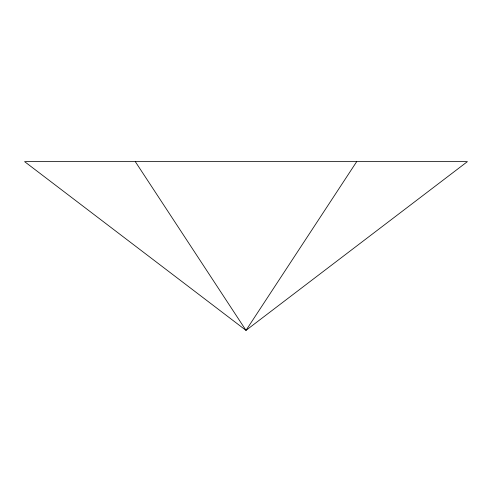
<?xml version="1.0" encoding="UTF-8"?>
<svg xmlns="http://www.w3.org/2000/svg" width="492" height="492" viewBox="0 0 492 492"><rect width="100%" height="100%" fill="white"/><g stroke="black" fill="none" stroke-linecap="round" stroke-linejoin="round"><path stroke-width="0.74" d="M356.7 161.634L246 330.366L24.6 161.634L467.4 161.634L246 330.366L135.3 161.634"/></g></svg>
